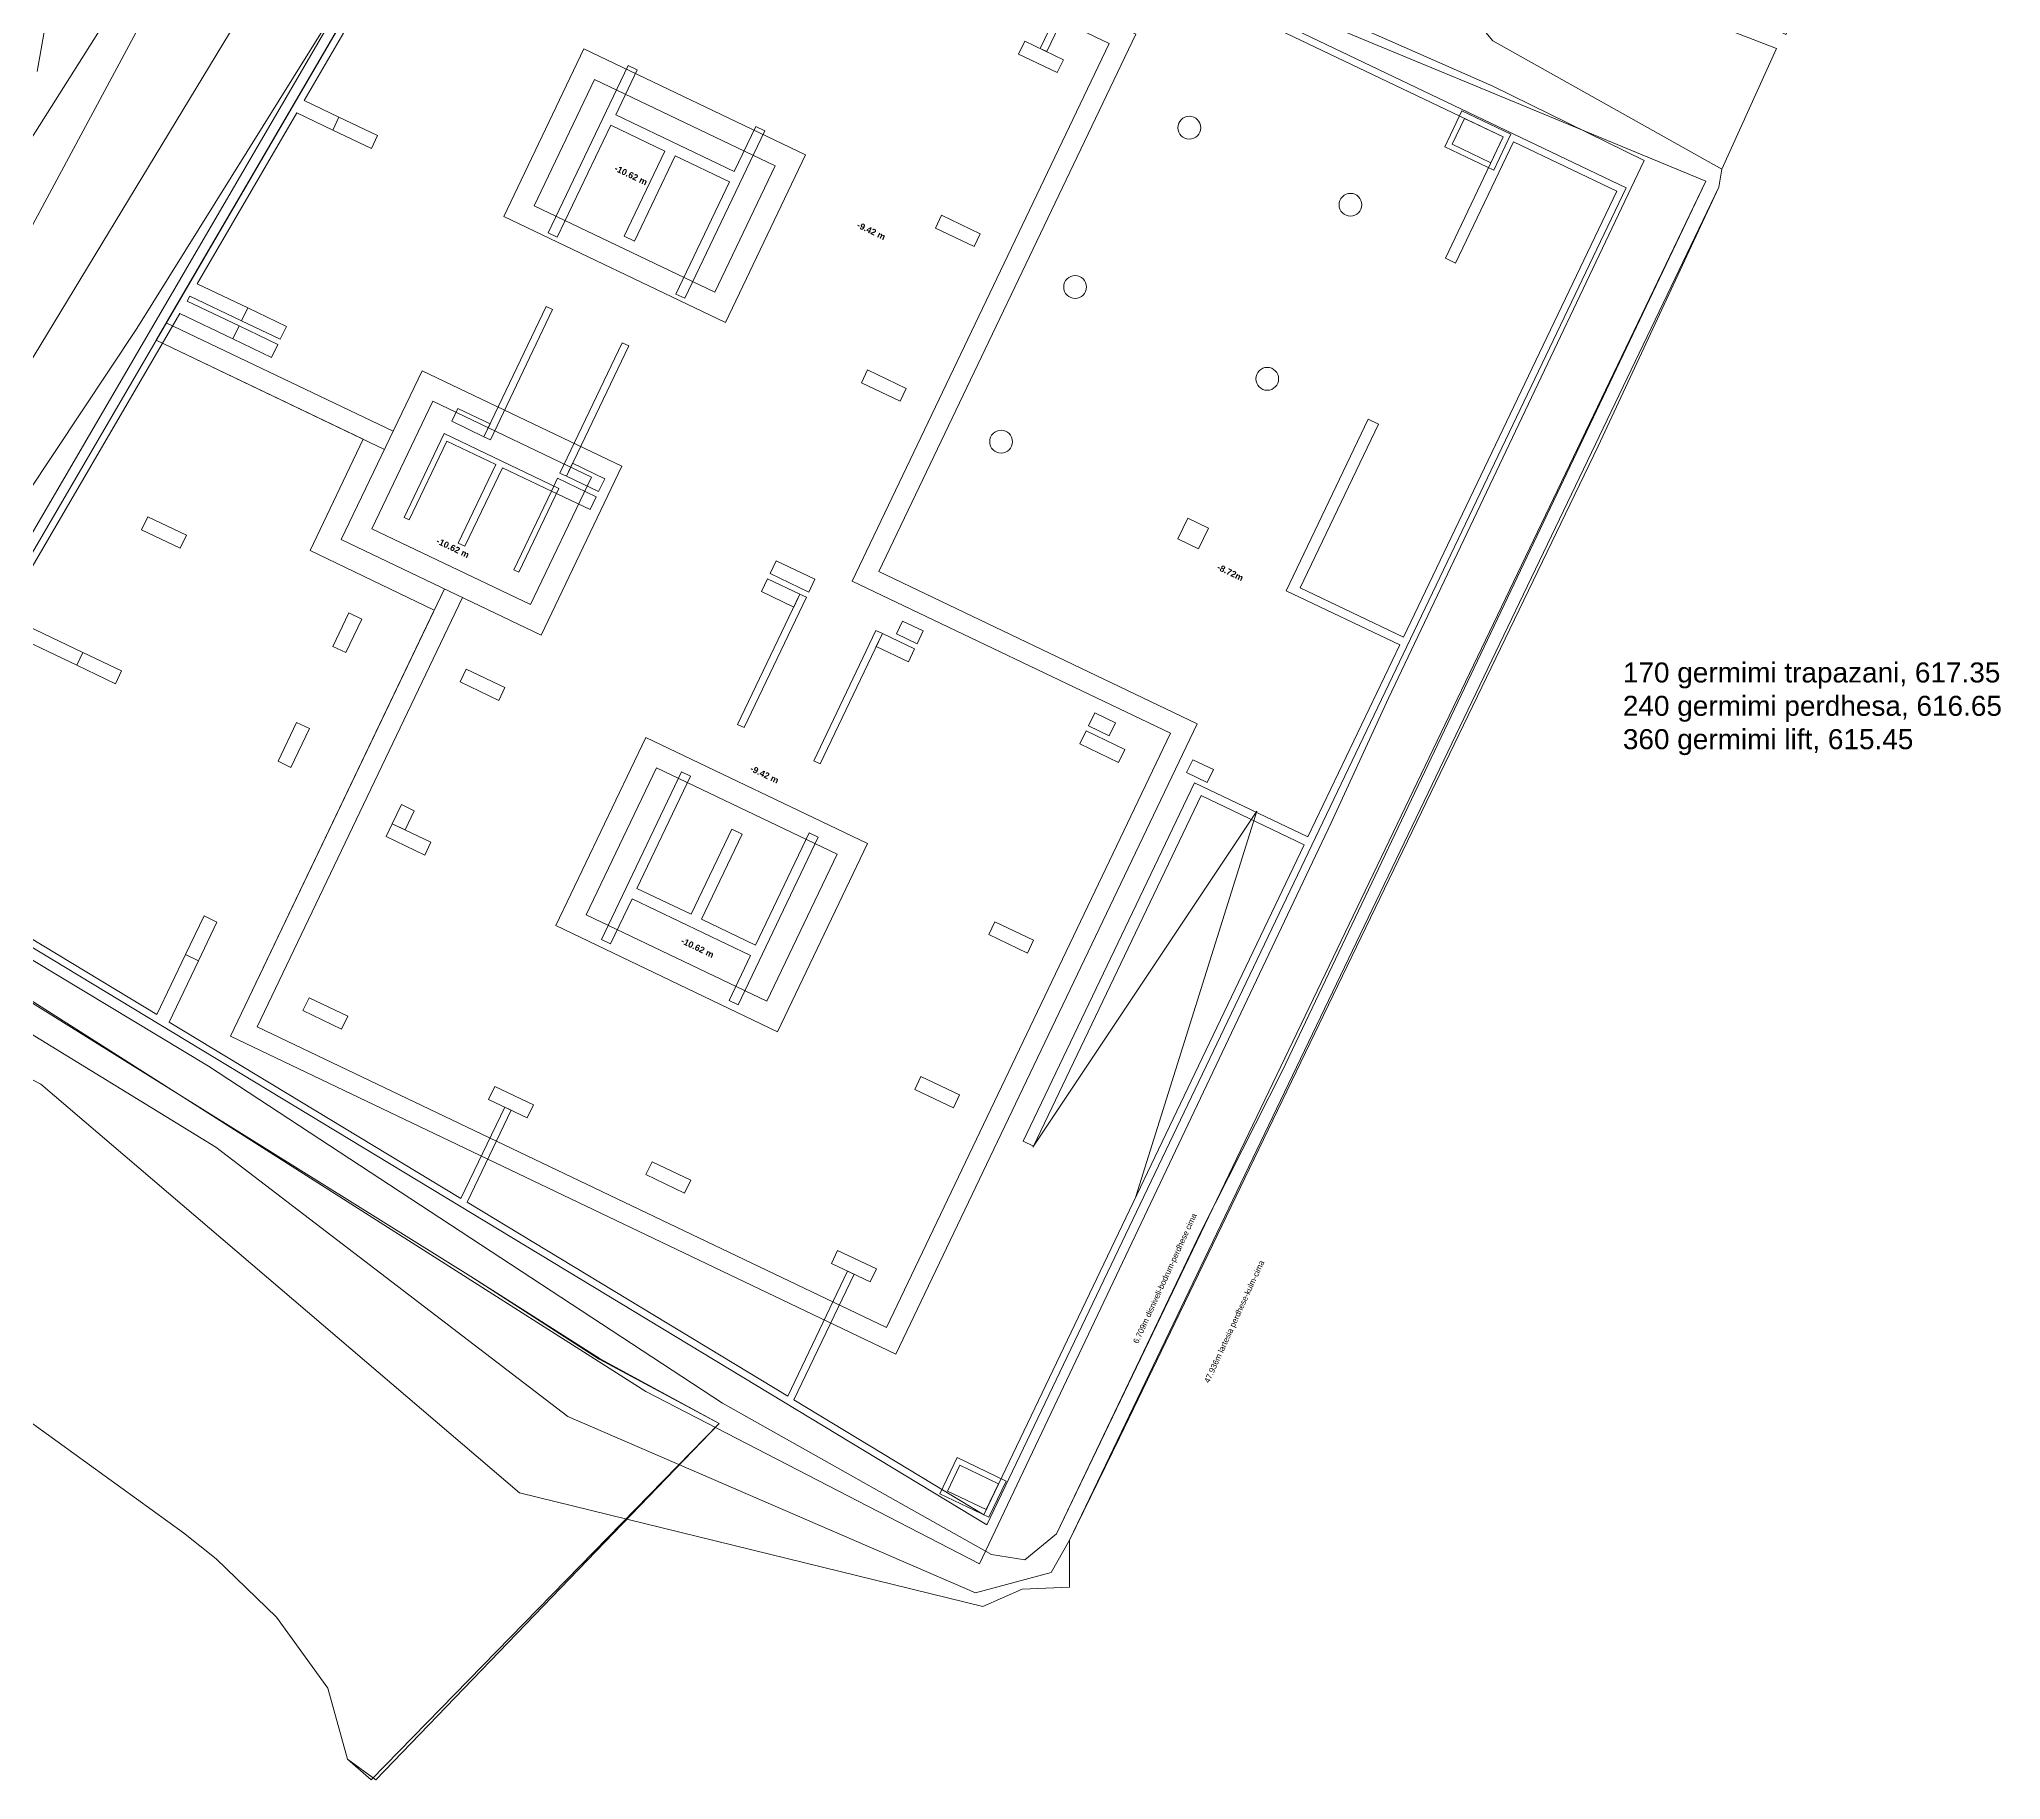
# Model space of a CAD drawing. Header units: metres. Extents: x 7511787 to 7511891, y 4693238 to 4693336.
# Drawn here: x 7511822.2 to 7511890.8, y 4693237.8 to 4693298.7 of the extents above; entities that cross this region are included whole.
import ezdxf
from ezdxf.enums import TextEntityAlignment as Align

# ---------------------------------------------------------------- set-up
doc = ezdxf.new("R2010")
doc.units = ezdxf.units.M
doc.linetypes.add('AXES', pattern=[2, 1.25, -0.25, 0.25, -0.25])
for name, color, linetype, lineweight in [('bodrumi', 5, 'Continuous', 0), ('e 0', 152, 'Continuous', 0), ('E-1', 4, 'Continuous', 0), ('e3', 212, 'Continuous', 0), ('muri', 44, 'Continuous', 0), ('NIVEAU', 170, 'Continuous', 0), ('parcela', 7, 'Continuous', 0), ('perdhesa cima', 10, 'AXES', 0), ('rampa', 252, 'Continuous', 0), ('shtyllat', 1, 'Continuous', 0), ('trapazani', 3, 'Continuous', 0), ('vrejtje', 7, 'Continuous', 0)]:
    doc.layers.add(name, color=color, linetype=linetype, lineweight=lineweight)
for name, color, linetype, lineweight, true_color in [('rrethoj', 7, 'Continuous', 0, 0x00661a), ('trapazani nivel', 7, 'Continuous', 0, 0xa80f02), ('trotuar', 7, 'Continuous', 0, 0x6de98a)]:
    doc.layers.add(name, color=color, linetype=linetype, lineweight=lineweight, true_color=true_color)
doc.styles.get("Standard").update_dxf_attribs({"font": 'arial.ttf'})
doc.styles.add('style2', font='arialbd.ttf', dxfattribs={"height": 20})

msp = doc.modelspace()

# ---------------------------------------------------------------- linework, layer by layer
at = {"layer": 'bodrumi'}
msp.add_lwpolyline([(7511855.345, 4693246.71), (7511877.719, 4693293.499), (7511839.929, 4693311.57), (7511815.983, 4693270.516)], close=True, dxfattribs=at)
at = {"layer": 'e 0', "lineweight": 5, "ltscale": 2, "elevation": 616.65}
msp.add_lwpolyline([(7511837, 4693279.161), (7511829.817, 4693264.14), (7511851.83, 4693253.614), (7511861.774, 4693274.409), (7511850.632, 4693279.736), (7511859.627, 4693298.546), (7511838.286, 4693308.752), (7511826.633, 4693288.774), (7511834.572, 4693284.978)], dxfattribs=at)
at = {"layer": 'e 0', "elevation": 616.65, "flags": 128}
for points in [[(7511849.005, 4693294.647), (7511846.201, 4693288.783), (7511838.443, 4693292.493), (7511841.247, 4693298.357)], [(7511851.174, 4693270.554), (7511848.024, 4693263.968), (7511840.266, 4693267.679), (7511843.415, 4693274.264)]]:
    msp.add_lwpolyline(points, close=True, dxfattribs=at)
at = {"layer": 'e 0', "lineweight": 5, "ltscale": 2, "elevation": 616.65}
msp.add_lwpolyline([(7511832.76, 4693281.189), (7511839.752, 4693277.845), (7511842.577, 4693283.754), (7511835.585, 4693287.098)], close=True, dxfattribs=at)
at = {"layer": 'E-1', "elevation": 615.4, "flags": 128}
for points in [[(7511845.825, 4693289.85), (7511847.938, 4693294.27), (7511841.623, 4693297.29), (7511839.509, 4693292.87)], [(7511841.51, 4693283.378), (7511835.962, 4693286.031), (7511833.827, 4693281.565), (7511839.375, 4693278.912)], [(7511843.792, 4693273.197), (7511850.107, 4693270.178), (7511847.648, 4693265.035), (7511841.333, 4693268.055)]]:
    msp.add_lwpolyline(points, close=True, dxfattribs=at)
at = {"layer": 'e3'}
for points in [[(7511881.067, 4693294.15, 625.194), (7511880.957, 4693293.518, 625.72), (7511876.734, 4693284.459, 625.819), (7511859.991, 4693249.759, 625.724), (7511858.239, 4693246.178, 625.763), (7511858.233, 4693244.528, 625.786), (7511856.577, 4693244.455, 625.726), (7511855.205, 4693243.859, 625.755), (7511839, 4693247.835, 625.711), (7511822.243, 4693262.128, 625.661), (7511809.395, 4693268.823, 625.707), (7511827.442, 4693302.403, 625.879), (7511839.389, 4693313.622, 625.633), (7511849.928, 4693314.053, 625.926), (7511871.477, 4693302.818, 625.613), (7511882.972, 4693298.375, 625.685), (7511881.067, 4693294.15, 625.194), (7511873.053, 4693298.64, 625.204), (7511872.446, 4693299.358, 625.21), (7511869.385, 4693301.989, 625.058), (7511849.983, 4693311.142, 625.835), (7511839.39, 4693312.77, 625.548), (7511830.512, 4693301.668, 625.839), (7511812.537, 4693271.994, 625.849)], [(7511813.341, 4693269.142, 625.734), (7511828.377, 4693259.931, 625.734), (7511840.681, 4693250.498, 625.745), (7511854.944, 4693244.327, 625.758), (7511857.597, 4693245.042, 625.778), (7511858.239, 4693246.178, 625.763)]]:
    msp.add_polyline3d(points, dxfattribs=at)
at = {"layer": 'muri', "lineweight": 5}
for points in [[(7511859.027, 4693302.16), (7511857.214, 4693298.37), (7511857.44, 4693298.262), (7511859.253, 4693302.052), (7511873.416, 4693295.279), (7511871.388, 4693291.038), (7511871.749, 4693290.865), (7511873.777, 4693295.107), (7511877.386, 4693293.381), (7511869.922, 4693277.772), (7511866.313, 4693279.498), (7511869.053, 4693285.227), (7511868.692, 4693285.399), (7511865.823, 4693279.4), (7511869.793, 4693277.502), (7511866.579, 4693270.781), (7511862.609, 4693272.679), (7511856.613, 4693260.139), (7511856.973, 4693259.966), (7511862.841, 4693272.236), (7511866.449, 4693270.51), (7511855.239, 4693247.067), (7511848.597, 4693251.084), (7511850.701, 4693255.484), (7511850.475, 4693255.592), (7511848.382, 4693251.214), (7511837.162, 4693258), (7511838.702, 4693261.221), (7511838.477, 4693261.329), (7511836.947, 4693258.13), (7511826.737, 4693264.305), (7511827.764, 4693266.452), (7511827.312, 4693266.668), (7511826.307, 4693264.565), (7511816.323, 4693270.603)], [(7511820.711, 4693278.127), (7511823.507, 4693276.79), (7511823.723, 4693277.241), (7511820.964, 4693278.56), (7511827.112, 4693289.099), (7511828.968, 4693288.211), (7511829.184, 4693288.662), (7511827.364, 4693289.533), (7511827.466, 4693289.706), (7511829.27, 4693288.843), (7511829.486, 4693289.294), (7511827.718, 4693290.139), (7511831.207, 4693296.119), (7511832.463, 4693295.519), (7511832.679, 4693295.97), (7511831.459, 4693296.553), (7511834.24, 4693301.32)]]:
    msp.add_lwpolyline(points, dxfattribs=at)
at = {"layer": 'muri', "elevation": 625.806, "flags": 128}
msp.add_lwpolyline([(7511845.976, 4693250.258), (7511841.823, 4693252.517), (7511837.292, 4693255.398), (7511812.656, 4693270.762)], dxfattribs=at)
at = {"layer": 'parcela', "flags": 128}
for points in [[(7511839.64, 4693311.774), (7511814.966, 4693269.473), (7511808.304, 4693273.712), (7511819.588, 4693291.563), (7511833.949, 4693314.281), (7511839.64, 4693311.774)], [(7511814.966, 4693269.473), (7511839.64, 4693311.774), (7511841.452, 4693310.975), (7511873.052, 4693297.055), (7511878.341, 4693294.453), (7511872.939, 4693283.093), (7511869.394, 4693275.64), (7511867.394, 4693271.28), (7511855.089, 4693245.348), (7511843.413, 4693251.372), (7511814.966, 4693269.473)]]:
    msp.add_lwpolyline(points, dxfattribs=at)
at = {"layer": 'perdhesa cima', "color": 5, "linetype": 'ByBlock', "elevation": 625.763, "flags": 128}
msp.add_lwpolyline([(7511857.787, 4693246.395), (7511880.505, 4693293.735)], dxfattribs=at)
at = {"layer": 'perdhesa cima', "linetype": 'ByBlock', "elevation": 625.763, "flags": 128}
msp.add_lwpolyline([(7511858.239, 4693246.178), (7511880.957, 4693293.518)], dxfattribs=at)
at = {"layer": 'rampa'}
msp.add_lwpolyline([(7511856.953, 4693259.922), (7511864.797, 4693271.69), (7511860.561, 4693258.197)], dxfattribs=at)
at = {"layer": 'rrethoj', "elevation": 625.806, "flags": 128}
msp.add_lwpolyline([(7511805.963, 4693261.812), (7511812.978, 4693256.74), (7511827.24, 4693246.428), (7511828.381, 4693245.525), (7511830.495, 4693243.481), (7511832.286, 4693240.996), (7511832.979, 4693238.514), (7511833.974, 4693237.791), (7511845.976, 4693250.258)], dxfattribs=at)
at = {"layer": 'rrethoj'}
msp.add_polyline3d([(7511805.833, 4693262.024, 625.67), (7511812.978, 4693256.74, 625.756), (7511827.24, 4693246.428, 625.712), (7511828.381, 4693245.525, 625.711), (7511830.495, 4693243.481, 625.716), (7511832.286, 4693240.996, 625.744), (7511832.979, 4693238.514, 625.731), (7511833.803, 4693237.791, 625.794), (7511845.976, 4693250.258, 626.169), (7511841.785, 4693252.513, 625.822), (7511837.292, 4693255.398, 625.806), (7511812.656, 4693270.762, 625.747)], dxfattribs=at)
at = {"layer": 'shtyllat', "lineweight": 5}
for points in [[(7511877.719, 4693293.499), (7511839.929, 4693311.57), (7511815.983, 4693270.516), (7511855.345, 4693246.71)], [(7511830.322, 4693287.564), (7511830.537, 4693288.015), (7511829.184, 4693288.662), (7511828.968, 4693288.211)], [(7511835.141, 4693281.879), (7511834.96, 4693281.965), (7511836.362, 4693284.897), (7511840.377, 4693282.978), (7511838.975, 4693280.046), (7511838.794, 4693280.132), (7511840.11, 4693282.883), (7511838.396, 4693283.703), (7511837.08, 4693280.952), (7511836.855, 4693281.059), (7511838.17, 4693283.811), (7511836.456, 4693284.631)], [(7511827.129, 4693280.888), (7511827.345, 4693281.339), (7511825.992, 4693281.986), (7511825.776, 4693281.535)], [(7511862.379, 4693281.934), (7511862.034, 4693281.212), (7511862.756, 4693280.867), (7511863.101, 4693281.588)], [(7511833.48, 4693278.406), (7511833.029, 4693278.621), (7511832.468, 4693277.449), (7511832.919, 4693277.233)], [(7511852.401, 4693278.336), (7511852.185, 4693277.885), (7511852.907, 4693277.54), (7511853.123, 4693277.991)], [(7511824.86, 4693276.143), (7511825.076, 4693276.594), (7511823.723, 4693277.241), (7511823.507, 4693276.79)], [(7511831.646, 4693274.572), (7511831.195, 4693274.787), (7511830.548, 4693273.434), (7511830.999, 4693273.218)], [(7511859.122, 4693275.122), (7511858.906, 4693274.671), (7511859.628, 4693274.326), (7511859.844, 4693274.777)], [(7511862.55, 4693273.483), (7511862.335, 4693273.032), (7511863.056, 4693272.687), (7511863.272, 4693273.138)], [(7511828.411, 4693267.805), (7511827.96, 4693268.021), (7511827.312, 4693266.668), (7511827.764, 4693266.452)]]:
    msp.add_lwpolyline(points, close=True, dxfattribs=at)
at = {"layer": 'shtyllat'}
for points in [[(7511856.673, 4693298.629), (7511856.457, 4693298.178), (7511857.811, 4693297.53), (7511858.026, 4693297.981)], [(7511840.312, 4693291.766), (7511839.996, 4693291.917), (7511842.8, 4693297.781), (7511843.116, 4693297.63), (7511842.361, 4693296.051), (7511846.511, 4693294.066), (7511847.266, 4693295.645), (7511847.581, 4693295.494), (7511844.777, 4693289.63), (7511844.462, 4693289.781), (7511846.338, 4693293.705), (7511844.444, 4693294.611), (7511843.02, 4693291.634), (7511842.659, 4693291.807), (7511844.083, 4693294.784), (7511842.188, 4693295.69)], [(7511832.679, 4693295.97), (7511832.463, 4693295.519), (7511833.816, 4693294.872), (7511834.032, 4693295.323)], [(7511853.761, 4693292.539), (7511853.546, 4693292.088), (7511854.899, 4693291.441), (7511855.114, 4693291.892)], [(7511830.624, 4693288.196), (7511830.839, 4693288.647), (7511829.486, 4693289.294), (7511829.27, 4693288.843)], [(7511837.751, 4693284.788), (7511837.976, 4693284.68), (7511840.155, 4693289.236), (7511839.929, 4693289.343)], [(7511840.412, 4693283.515), (7511840.638, 4693283.407), (7511842.816, 4693287.963), (7511842.591, 4693288.071)], [(7511851.173, 4693287.126), (7511850.957, 4693286.675), (7511852.31, 4693286.028), (7511852.526, 4693286.479)], [(7511836.839, 4693285.778), (7511836.623, 4693285.327), (7511837.751, 4693284.788), (7511837.966, 4693285.239)], [(7511840.853, 4693283.858), (7511840.638, 4693283.407), (7511841.765, 4693282.868), (7511841.981, 4693283.319)], [(7511841.463, 4693282.236), (7511841.679, 4693282.687), (7511840.326, 4693283.335), (7511840.11, 4693282.883)], [(7511847.98, 4693280.45), (7511847.765, 4693279.999), (7511849.118, 4693279.352), (7511849.334, 4693279.803)], [(7511848.59, 4693278.828), (7511848.806, 4693279.279), (7511847.678, 4693279.819), (7511847.463, 4693279.367)], [(7511849.032, 4693279.171), (7511848.806, 4693279.279), (7511846.628, 4693274.723), (7511846.853, 4693274.616)], [(7511851.693, 4693277.899), (7511851.467, 4693278.007), (7511849.289, 4693273.451), (7511849.514, 4693273.343)], [(7511852.605, 4693276.908), (7511852.821, 4693277.36), (7511851.693, 4693277.899), (7511851.477, 4693277.448)], [(7511838.271, 4693275.56), (7511838.487, 4693276.011), (7511837.133, 4693276.659), (7511836.918, 4693276.207)], [(7511858.82, 4693274.491), (7511858.604, 4693274.04), (7511859.958, 4693273.393), (7511860.173, 4693273.844)], [(7511849.132, 4693270.921), (7511849.448, 4693270.77), (7511846.644, 4693264.906), (7511846.328, 4693265.057), (7511847.083, 4693266.636), (7511842.933, 4693268.62), (7511842.178, 4693267.041), (7511841.862, 4693267.192), (7511844.666, 4693273.056), (7511844.982, 4693272.905), (7511843.106, 4693268.981), (7511845, 4693268.075), (7511846.424, 4693271.052), (7511846.785, 4693270.88), (7511845.361, 4693267.902), (7511847.256, 4693266.996)], [(7511835.683, 4693270.147), (7511835.898, 4693270.598), (7511834.545, 4693271.246), (7511834.329, 4693270.795)], [(7511856.765, 4693266.717), (7511856.981, 4693267.168), (7511855.628, 4693267.815), (7511855.412, 4693267.364)], [(7511832.771, 4693264.058), (7511832.986, 4693264.509), (7511831.633, 4693265.156), (7511831.417, 4693264.705)], [(7511854.177, 4693261.304), (7511854.392, 4693261.755), (7511853.039, 4693262.402), (7511852.824, 4693261.951)], [(7511839.266, 4693260.952), (7511839.482, 4693261.403), (7511838.129, 4693262.05), (7511837.913, 4693261.599)], [(7511844.769, 4693258.32), (7511844.985, 4693258.771), (7511843.632, 4693259.418), (7511843.416, 4693258.967)], [(7511851.265, 4693255.214), (7511851.481, 4693255.665), (7511850.127, 4693256.312), (7511849.912, 4693255.861)]]:
    msp.add_lwpolyline(points, close=True, dxfattribs=at)
at = {"layer": 'shtyllat', "lineweight": 5, "ltscale": 0.5}
for points in [[(7511871.365, 4693294.93), (7511873.079, 4693294.11), (7511873.683, 4693295.373), (7511871.969, 4693296.193)], [(7511871.632, 4693295.024), (7511872.985, 4693294.377), (7511873.416, 4693295.279), (7511872.063, 4693295.926)], [(7511834.864, 4693271.913), (7511835.315, 4693271.697), (7511834.996, 4693271.03), (7511834.545, 4693271.245)], [(7511853.705, 4693247.8), (7511855.419, 4693246.98), (7511856.023, 4693248.244), (7511854.309, 4693249.063)], [(7511853.972, 4693247.894), (7511855.325, 4693247.247), (7511855.757, 4693248.149), (7511854.403, 4693248.796)]]:
    msp.add_lwpolyline(points, close=True, dxfattribs=at)
for centre in [(7511862.429, 4693295.599), (7511868.068, 4693292.903), (7511858.435, 4693290.027), (7511865.156, 4693286.813), (7511855.846, 4693284.614)]:
    msp.add_circle(centre, 0.4, dxfattribs=at)
at = {"layer": 'trapazani', "lineweight": 5, "ltscale": 2}
for points in [[(7511836.368, 4693279.463), (7511828.884, 4693263.811), (7511852.159, 4693252.68), (7511862.707, 4693274.738), (7511851.565, 4693280.066), (7511860.56, 4693298.876), (7511838.639, 4693309.358), (7511826.279, 4693288.167), (7511834.27, 4693284.346)], [(7511837, 4693279.161), (7511829.817, 4693264.14), (7511851.83, 4693253.614), (7511861.774, 4693274.409), (7511850.632, 4693279.736), (7511859.627, 4693298.546), (7511838.286, 4693308.752), (7511826.633, 4693288.774), (7511834.572, 4693284.978)], [(7511836.015, 4693278.723), (7511831.666, 4693280.803), (7511833.53, 4693284.7)]]:
    msp.add_lwpolyline(points, dxfattribs=at)
at = {"layer": 'trapazani', "ltscale": 2}
for points in [[(7511838.443, 4693292.493), (7511846.201, 4693288.783), (7511849.005, 4693294.647), (7511841.247, 4693298.357)], [(7511839.509, 4693292.87), (7511845.825, 4693289.85), (7511847.938, 4693294.27), (7511841.623, 4693297.29)]]:
    msp.add_lwpolyline(points, close=True, dxfattribs=at)
at = {"layer": 'trapazani', "lineweight": 5, "ltscale": 2}
for points in [[(7511832.76, 4693281.189), (7511839.752, 4693277.845), (7511842.577, 4693283.754), (7511835.585, 4693287.098)], [(7511833.827, 4693281.565), (7511839.375, 4693278.912), (7511841.51, 4693283.378), (7511835.962, 4693286.031)], [(7511840.266, 4693267.679), (7511848.024, 4693263.968), (7511851.174, 4693270.554), (7511843.415, 4693274.264)], [(7511841.333, 4693268.055), (7511847.648, 4693265.035), (7511850.107, 4693270.178), (7511843.792, 4693273.197)]]:
    msp.add_lwpolyline(points, close=True, dxfattribs=at)
at = {"layer": 'trapazani nivel', "elevation": 617.35, "flags": 128}
for points in [[(7511846.096, 4693250.97), (7511855.507, 4693245.67), (7511856.677, 4693245.488), (7511857.787, 4693246.395), (7511862.858, 4693257.01), (7511865.693, 4693262.611), (7511880.505, 4693293.735), (7511863.02, 4693300.977), (7511857.61, 4693303.865), (7511839.929, 4693311.57), (7511825.613, 4693288.579), (7511814.072, 4693271.215), (7511828.116, 4693262.762)], [(7511833.53, 4693284.7), (7511826.279, 4693288.167), (7511838.639, 4693309.358), (7511860.56, 4693298.876), (7511851.565, 4693280.066), (7511862.707, 4693274.738), (7511852.159, 4693252.68), (7511828.884, 4693263.811), (7511836.015, 4693278.723), (7511831.666, 4693280.803)]]:
    msp.add_lwpolyline(points, close=True, dxfattribs=at)
at = {"layer": 'trotuar'}
msp.add_polyline3d([(7511822.12, 4693297.565, 625.984), (7511822.441, 4693299.413, 626.004), (7511822.782, 4693300.12, 625.994), (7511823.183, 4693301.002, 626.005), (7511823.984, 4693302.324, 625.986), (7511824.938, 4693303.536, 625.981), (7511827.158, 4693305.539, 626.014), (7511835.095, 4693311.65, 626.053), (7511843.465, 4693315.991, 625.98), (7511849.927, 4693314.721, 625.927), (7511857.121, 4693312.288, 625.912), (7511873.637, 4693303.905, 625.933), (7511883.295, 4693298.866, 625.868), (7511884.318, 4693300.783, 625.864), (7511874.644, 4693305.521, 625.898), (7511857.88, 4693314.038, 625.877), (7511850.682, 4693316.825, 625.932), (7511843.247, 4693317.304, 625.91), (7511840.174, 4693316.672, 625.95), (7511837.257, 4693315.498, 625.979), (7511832.142, 4693312.223, 626.027), (7511826.662, 4693307.855, 625.925), (7511821.878, 4693303.204, 625.949)], dxfattribs=at)

# ---------------------------------------------------------------- texts
at = {"layer": 'NIVEAU', "style": 'style2'}
for s, p in [('-10.62 m', (7511842.896, 4693293.94)), ('-9.42 m', (7511851.304, 4693291.99)), ('-10.62 m', (7511836.665, 4693280.899)), ('-8.72m', (7511863.864, 4693280.038)), ('-9.42 m', (7511847.569, 4693272.97)), ('-10.62 m', (7511845.224, 4693266.907))]:
    msp.add_text(s, height=0.22, rotation=334.44329, dxfattribs=at).set_placement(p, align=Align.MIDDLE_CENTER)
at = {"layer": 'perdhesa cima', "color": 5, "linetype": 'ByBlock'}
msp.add_text('6.709m disniveli-bodrum-perdhese cima', height=0.2, rotation=65.46864, dxfattribs=at).set_placement((7511860.635, 4693253.033))
at = {"layer": 'perdhesa cima'}
msp.add_text('47.936m lartesia perdhese-kulm-cima', height=0.2, rotation=65.46864, dxfattribs=at).set_placement((7511863.121, 4693251.655))
at = {"layer": 'vrejtje', "insert": (7511877.599, 4693276.888), "char_height": 0.7, "attachment_point": 1}
msp.add_mtext_dynamic_manual_height_columns('170 germimi trapazani, 617.35\\P240 germimi perdhesa, 616.65\\P360 germimi lift, 615.45', width=22.22333, gutter_width=1, heights=[0], dxfattribs=at)

doc.saveas('drawing.dxf')
